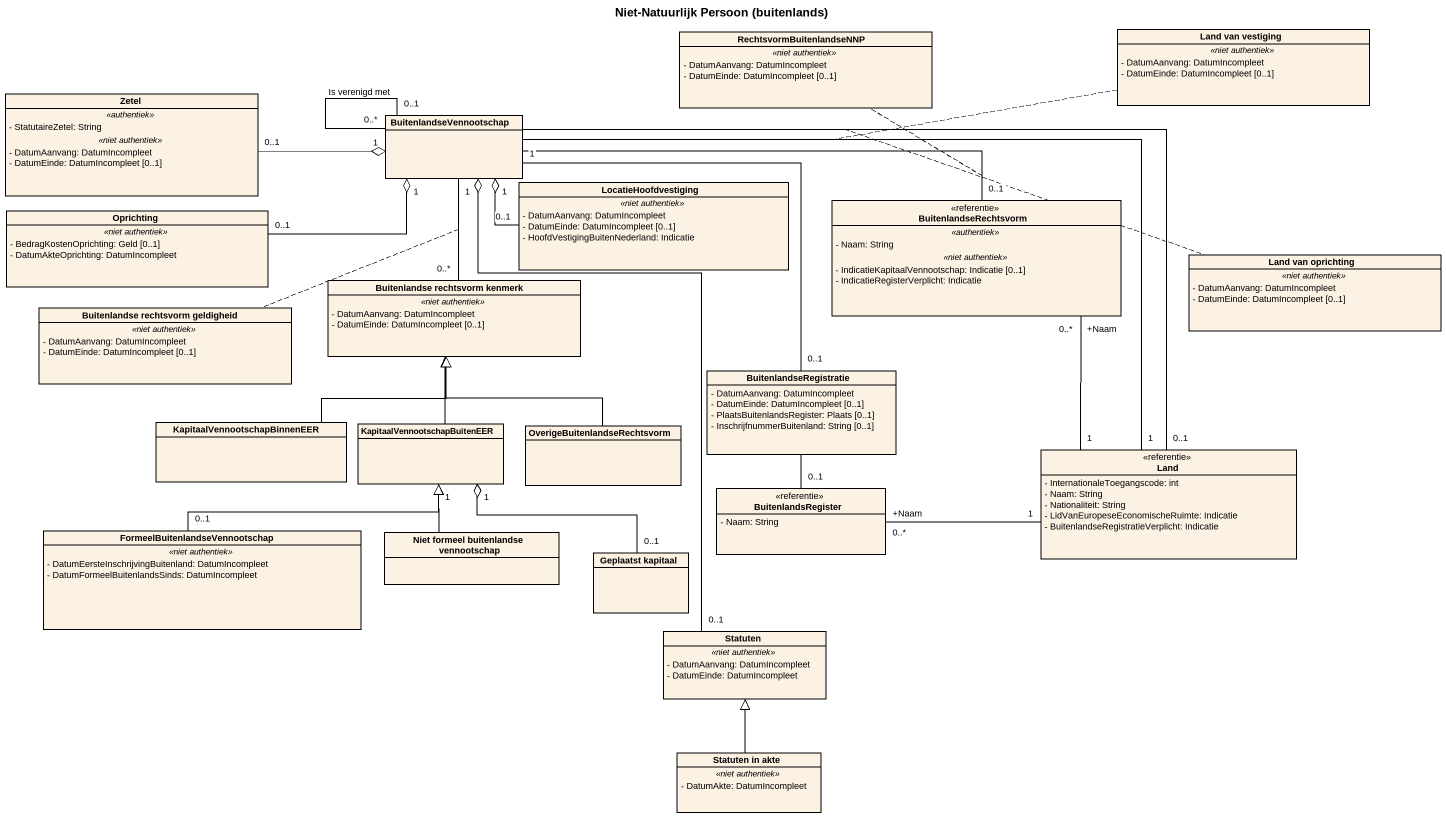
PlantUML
@startuml
title Niet-Natuurlijk Persoon (buitenlands)
hide circle
hide empty members
skinparam classAttributeIconSize 0
class RechtsvormBuitenlandseNNP {
  .. <<niet authentiek>> ..
  - DatumAanvang: DatumIncompleet
  - DatumEinde: DatumIncompleet [0..1]
}
class "Land van vestiging" as Land_van_vestiging {
  .. <<niet authentiek>> ..
  - DatumAanvang: DatumIncompleet
  - DatumEinde: DatumIncompleet [0..1]
}
class Zetel {
  .. <<authentiek>> ..
  - StatutaireZetel: String
  .. <<niet authentiek>> ..
  - DatumAanvang: DatumIncompleet
  - DatumEinde: DatumIncompleet [0..1]
}
class BuitenlandseVennootschap
class LocatieHoofdvestiging {
  .. <<niet authentiek>> ..
  - DatumAanvang: DatumIncompleet
  - DatumEinde: DatumIncompleet [0..1]
  - HoofdVestigingBuitenNederland: Indicatie
}
class Oprichting {
  .. <<niet authentiek>> ..
  - BedragKostenOprichting: Geld [0..1]
  - DatumAkteOprichting: DatumIncompleet
}
class BuitenlandseRechtsvorm <<referentie>> {
  .. <<authentiek>> ..
  - Naam: String
  .. <<niet authentiek>> ..
  - IndicatieKapitaalVennootschap: Indicatie [0..1]
  - IndicatieRegisterVerplicht: Indicatie
}
class "Land van oprichting" as Land_van_oprichting {
  .. <<niet authentiek>> ..
  - DatumAanvang: DatumIncompleet
  - DatumEinde: DatumIncompleet [0..1]
}
class "Buitenlandse rechtsvorm geldigheid" as Buitenlandse_rechtsvorm {
  .. <<niet authentiek>> ..
  - DatumAanvang: DatumIncompleet
  - DatumEinde: DatumIncompleet [0..1]
}
class "Buitenlandse rechtsvorm kenmerk" as Buitenlandse_rechtsvorm_2 {
  .. <<niet authentiek>> ..
  - DatumAanvang: DatumIncompleet
  - DatumEinde: DatumIncompleet [0..1]
}
class BuitenlandseRegistratie {
  - DatumAanvang: DatumIncompleet
  - DatumEinde: DatumIncompleet [0..1]
  - PlaatsBuitenlandsRegister: Plaats [0..1]
  - InschrijfnummerBuitenland: String [0..1]
}
class "KapitaalVennootschapBinnenEER" as KapitaalVennootschapBinnenEE
class "KapitaalVennootschapBuitenEER" as KapitaalVennootschapBuitenEE
class "OverigeBuitenlandseRechtsvorm" as OverigeBuitenlandseRechtsvor
class Land <<referentie>> {
  - InternationaleToegangscode: int
  - Naam: String
  - Nationaliteit: String
  - LidVanEuropeseEconomischeRuimte: Indicatie
  - BuitenlandseRegistratieVerplicht: Indicatie
}
class BuitenlandsRegister <<referentie>> {
  - Naam: String
}
class "FormeelBuitenlandseVennootschap" as FormeelBuitenlandseVennootsc {
  .. <<niet authentiek>> ..
  - DatumEersteInschrijvingBuitenland: DatumIncompleet
  - DatumFormeelBuitenlandsSinds: DatumIncompleet
}
class "Niet formeel buitenlandse vennootschap" as Niet_formeel_buitenlandse
class "Geplaatst kapitaal" as Geplaatst_kapitaal
class Statuten {
  .. <<niet authentiek>> ..
  - DatumAanvang: DatumIncompleet
  - DatumEinde: DatumIncompleet
}
class "Statuten in akte" as Statuten_in_akte {
  .. <<niet authentiek>> ..
  - DatumAkte: DatumIncompleet
}
Zetel "0..1" -right-o "1" BuitenlandseVennootschap
BuitenlandseVennootschap "0..1" -- "0..*" BuitenlandseVennootschap : Is verenigd met
BuitenlandseVennootschap "1" -- "0..*" Buitenlandse_rechtsvorm_2
(BuitenlandseVennootschap, Buitenlandse_rechtsvorm_2) .. Buitenlandse_rechtsvorm
BuitenlandseVennootschap "1" -- "0..1" BuitenlandseRegistratie
BuitenlandseVennootschap -right- "1" Land
(BuitenlandseVennootschap, Land) .. Land_van_vestiging
BuitenlandseVennootschap -right- "0..1" Land
(BuitenlandseVennootschap, Land) .. Land_van_oprichting
LocatieHoofdvestiging "0..1" -left-o "1" BuitenlandseVennootschap
Oprichting "0..1" -right-o "1" BuitenlandseVennootschap
BuitenlandseRechtsvorm "0..1" -left- BuitenlandseVennootschap
(BuitenlandseRechtsvorm, BuitenlandseVennootschap) .. RechtsvormBuitenlandseNNP
BuitenlandseRechtsvorm "+Naam\n0..*" -- "1" Land
KapitaalVennootschapBinnenEE -up-|> Buitenlandse_rechtsvorm_2
KapitaalVennootschapBuitenEE -up-|> Buitenlandse_rechtsvorm_2
OverigeBuitenlandseRechtsvor -up-|> Buitenlandse_rechtsvorm_2
Land "1" -left- "+Naam\n0..*" BuitenlandsRegister
BuitenlandsRegister "0..1" -up- BuitenlandseRegistratie
FormeelBuitenlandseVennootsc "0..1" -right-|> "1" KapitaalVennootschapBuitenEE
Niet_formeel_buitenlandse -up-|> KapitaalVennootschapBuitenEE
Geplaatst_kapitaal "0..1" -up-o "1" KapitaalVennootschapBuitenEE
Statuten "0..1" -up-o BuitenlandseVennootschap
Statuten_in_akte -up-|> Statuten
@enduml
